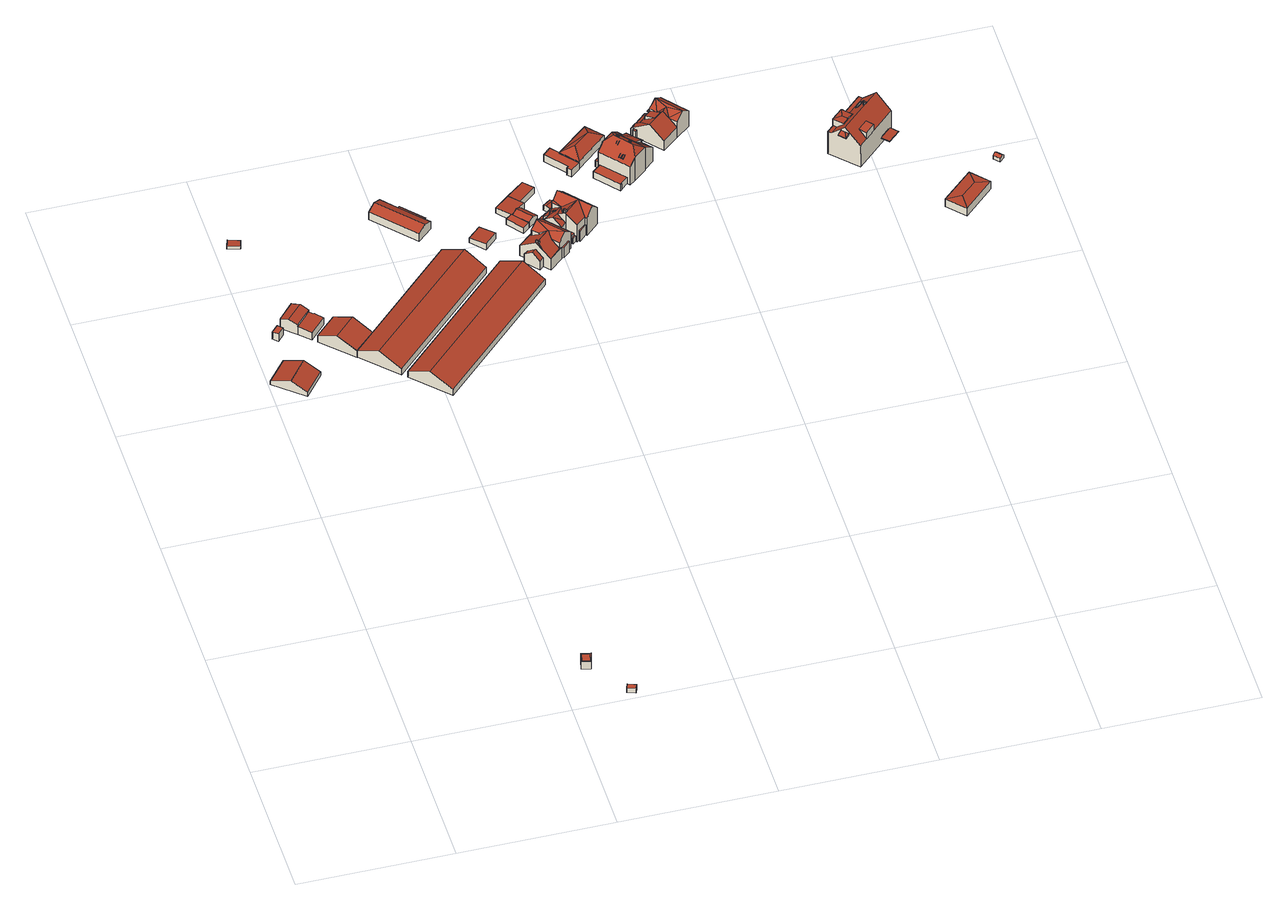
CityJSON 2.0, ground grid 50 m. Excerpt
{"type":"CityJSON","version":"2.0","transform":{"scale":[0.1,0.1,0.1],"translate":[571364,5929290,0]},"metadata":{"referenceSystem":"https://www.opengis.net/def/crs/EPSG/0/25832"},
"CityObjects":{
"building1":{"type":"Building","attributes":{"Grundfläche 2D":"117.778344","Grundhöhe NN":"0.999"},"geometry":[{"type":"Solid","lod":"3","boundaries":[[[[0,1,2,3]],[[4,1,0,5]],[[3,2,6,7]],[[5,0,3,7,8]],[[4,5,8,9]],[[6,2,1,4,9]],[[8,7,6,9]]]],"semantics":{"surfaces":[{"type":"RoofSurface"},{"type":"WallSurface"},{"type":"GroundSurface"}],"values":[[0,0,1,1,1,1,2]]}}]},
"building2":{"type":"Building","attributes":{"Grundfläche 2D":"6.299307","Grundhöhe NN":"1.045"},"geometry":[{"type":"Solid","lod":"3","boundaries":[[[[10,11,12,13]],[[14,15,13,12]],[[15,16,10,13]],[[16,17,11,10]],[[17,14,12,11]],[[17,16,15,14]]]],"semantics":{"surfaces":[{"type":"RoofSurface"},{"type":"WallSurface"},{"type":"GroundSurface"}],"values":[[0,1,1,1,1,2]]}}]},
"building3":{"type":"Building","attributes":{"Grundfläche 2D":"11.068476","Grundhöhe NN":"0.503"},"children":["building3-1","building3-2"],"geometry":[{"type":"Solid","lod":"3","boundaries":[[[[18,19,20,21]],[[22,23,21,20]],[[23,24,18,21]],[[24,25,19,18]],[[25,22,20,19]],[[25,24,23,22]]]],"semantics":{"surfaces":[{"type":"RoofSurface"},{"type":"WallSurface"},{"type":"GroundSurface"}],"values":[[0,1,1,1,1,2]]}}]},
"building3-1":{"type":"BuildingInstallation","parents":["building3"],"geometry":[{"type":"MultiSurface","lod":"3","boundaries":[[[26,27,28,29,30,31]],[[32,33,26,31]],[[27,26,33,34]],[[18,19,29,28]],[[19,20,30,29]]],"semantics":{"surfaces":[{"type":"RoofSurface"},{"type":"WallSurface"}],"values":[0,1,1,1,1]}}]},
"building3-2":{"type":"BuildingInstallation","parents":["building3"],"geometry":[{"type":"MultiSurface","lod":"3","boundaries":[[[27,35,31,30,36,28]],[[21,18,28,36]],[[20,21,36,30]],[[34,37,35,27]],[[31,35,37,32]]],"semantics":{"surfaces":[{"type":"RoofSurface"},{"type":"WallSurface"}],"values":[0,1,1,1,1]}}]},
"building4":{"type":"Building","attributes":{"Grundfläche 2D":"4.949507","Grundhöhe NN":"2.234"},"geometry":[{"type":"Solid","lod":"3","boundaries":[[[[38,39,40,41]],[[42,43,41,40]],[[43,44,38,41]],[[44,45,39,38]],[[45,42,40,39]],[[45,44,43,42]]]],"semantics":{"surfaces":[{"type":"RoofSurface"},{"type":"WallSurface"},{"type":"GroundSurface"}],"values":[[0,1,1,1,1,2]]}}]},
"building5":{"type":"Building","attributes":{"Grundfläche 2D":"80.377667","Grundhöhe NN":"0.875"},"geometry":[{"type":"Solid","lod":"3","boundaries":[[[[46,47,48,49,50]],[[51,46,50,52]],[[53,54,55,56,57,58]],[[52,50,49,59,60]],[[51,52,60,61]],[[46,51,61,62,58,47]],[[48,47,58,57,63,59,49]],[[53,58,62,64]],[[54,53,64,65]],[[55,54,65,66]],[[56,55,66,67]],[[57,56,67,63]],[[66,65,64,62,61,60,59,63,67]]]],"semantics":{"surfaces":[{"type":"RoofSurface"},{"type":"WallSurface"},{"type":"GroundSurface"}],"values":[[0,0,0,1,1,1,1,1,1,1,1,1,2]]}}]},
"building6":{"type":"Building","attributes":{"Grundfläche 2D":"10.693718","Grundhöhe NN":"1.411"},"geometry":[{"type":"Solid","lod":"3","boundaries":[[[[68,69,70,71]],[[69,68,72,73]],[[70,69,73,74]],[[71,70,74,75]],[[68,71,75,72]],[[73,72,75,74]]]],"semantics":{"surfaces":[{"type":"RoofSurface"},{"type":"WallSurface"},{"type":"GroundSurface"}],"values":[[0,1,1,1,1,2]]}}]},
"building7":{"type":"Building","attributes":{"Grundfläche 2D":"903.735407","Grundhöhe NN":"1.035"},"geometry":[{"type":"Solid","lod":"3","boundaries":[[[[76,77,78,79]],[[80,76,79,81]],[[77,76,82]],[[83,84,85,86]],[[87,88,83,86,89]],[[79,78,87,90,91,81]],[[80,81,91,92]],[[82,76,80,92,93]],[[77,88,87,78]],[[82,93,94,88,77]],[[89,86,85,95,96]],[[89,96,90,87]],[[84,83,88,94,97]],[[85,84,97,95]],[[92,91,90,96,95,97,94,93]]]],"semantics":{"surfaces":[{"type":"RoofSurface"},{"type":"WallSurface"},{"type":"GroundSurface"}],"values":[[0,0,0,0,0,1,1,1,1,1,1,1,1,1,2]]}}]},
"building8":{"type":"Building","attributes":{"Grundfläche 2D":"860.812148","Grundhöhe NN":"1.082"},"geometry":[{"type":"Solid","lod":"3","boundaries":[[[[98,99,100,101]],[[102,99,98,103]],[[101,100,104,105]],[[103,98,101,105,106]],[[102,103,106,107]],[[104,100,99,102,107]],[[106,105,104,107]]]],"semantics":{"surfaces":[{"type":"RoofSurface"},{"type":"WallSurface"},{"type":"GroundSurface"}],"values":[[0,0,1,1,1,1,2]]}}]},
"building9":{"type":"Building","attributes":{"Grundfläche 2D":"112.225032","Grundhöhe NN":"1.231"},"children":["building9-1"],"geometry":[{"type":"Solid","lod":"3","boundaries":[[[[108,109,110,111,112]],[[110,113,114,111]],[[109,108,112,115,116]],[[113,110,109,116,117]],[[114,113,117,118]],[[115,112,111,114,118]],[[116,115,118,117]]]],"semantics":{"surfaces":[{"type":"RoofSurface"},{"type":"WallSurface"},{"type":"GroundSurface"}],"values":[[0,0,1,1,1,1,2]]}}]},
"building9-1":{"type":"BuildingInstallation","parents":["building9"],"geometry":[{"type":"MultiSurface","lod":"3","boundaries":[[[119,120,121,122]],[[123,124,122,121]],[[124,125,119,122]],[[125,126,120,119]],[[126,123,121,120]],[[126,125,124,123]]],"semantics":{"surfaces":[{"type":"RoofSurface"},{"type":"WallSurface"},{"type":"OuterCeilingSurface"}],"values":[0,1,1,1,1,2]}}]},
"building10":{"type":"Building","attributes":{"Grundfläche 2D":"33.117115","Grundhöhe NN":"1.307"},"geometry":[{"type":"Solid","lod":"3","boundaries":[[[[127,128,129,130]],[[131,132,130,129]],[[132,133,127,130]],[[133,134,128,127]],[[134,131,129,128]],[[134,133,132,131]]]],"semantics":{"surfaces":[{"type":"RoofSurface"},{"type":"WallSurface"},{"type":"GroundSurface"}],"values":[[0,1,1,1,1,2]]}}]},
"building11":{"type":"Building","attributes":{"Grundfläche 2D":"16.690634","Grundhöhe NN":"1.400"},"geometry":[{"type":"Solid","lod":"3","boundaries":[[[[135,136,137,138,139,140,141]],[[142,137,136,135,143,144]],[[138,137,142,145]],[[139,138,145,146]],[[143,135,141,140,139,146,147]],[[147,146,145,142,144,143]]]],"semantics":{"surfaces":[{"type":"RoofSurface"},{"type":"WallSurface"},{"type":"GroundSurface"}],"values":[[0,1,1,1,1,2]]}}]},
"building12":{"type":"Building","attributes":{"Grundfläche 2D":"129.223918","Grundhöhe NN":"1.326"},"children":["building12-1"],"geometry":[{"type":"Solid","lod":"3","boundaries":[[[[148,149,150,151]],[[150,152,151]],[[148,153,154,155,156,149]],[[157,155,154]],[[155,157,156]],[[158,159,157,154,160,161,162,163,164,165,166]],[[156,157,159,158]],[[167,168,169,170,171,172]],[[173,174,175,170,169]],[[176,177,178,154,179,180]],[[181,182,183,184,178]],[[184,154,178]],[[154,184,185,186,187]],[[188,189,190,191,192]],[[175,174,193,194]],[[171,170,175,194,195]],[[172,171,195,196]],[[197,190,189,188,198,199,182,181,178,177,176,180,148,151,200]],[[183,182,199,201]],[[202,162,161,186,185,184,183,201,203]],[[186,161,160,187]],[[160,154,187]],[[179,153,148,180]],[[153,179,154]],[[163,162,202,204]],[[164,163,204,205]],[[173,169,168,167,172,196,206,149,156,158,166,165,164,205,193,174]],[[152,150,149,206,207]],[[151,152,207,200]],[[191,190,197,208]],[[192,191,208,209]],[[188,192,209,198]],[[193,205,204,202,203,201,199,198,209,208,197,200,207,206,196,195,194]]]],"semantics":{"surfaces":[{"type":"RoofSurface"},{"type":"WallSurface"},{"type":"GroundSurface"}],"values":[[0,0,0,0,0,0,0,0,0,0,0,0,0,0,1,1,1,1,1,1,1,1,1,1,1,1,1,1,1,1,1,1,2]]}}]},
"building12-1":{"type":"BuildingInstallation","parents":["building12"],"geometry":[{"type":"MultiSurface","lod":"3","boundaries":[[[210,211,212,213,214,215]],[[211,210,216,217]],[[159,218,213,212,211,217]],[[219,214,213,218]],[[216,210,215,214,219,155]]],"semantics":{"surfaces":[{"type":"RoofSurface"},{"type":"WallSurface"}],"values":[0,1,1,1,1]}}]},
"building13":{"type":"Building","attributes":{"Grundfläche 2D":"61.017453","Grundhöhe NN":"1.088"},"geometry":[{"type":"Solid","lod":"3","boundaries":[[[[220,221,222,223,224]],[[225,220,224,226,227]],[[228,229,230,231,223,232,233,234]],[[235,226,231,230,236]],[[231,226,224,223]],[[225,227,237,238]],[[221,220,225,238,239]],[[222,221,239,240]],[[234,233,232,241,242]],[[228,234,242,243]],[[229,228,243,244]],[[230,229,244,245]],[[236,230,245,246]],[[226,235,236,246,237,227]],[[232,223,222,240,241]],[[237,246,245,244,243,242,241,240,239,238]]]],"semantics":{"surfaces":[{"type":"RoofSurface"},{"type":"WallSurface"},{"type":"GroundSurface"}],"values":[[0,0,0,0,1,1,1,1,1,1,1,1,1,1,1,2]]}}]},
"building14":{"type":"Building","attributes":{"Grundfläche 2D":"31.913440","Grundhöhe NN":"1.021"},"geometry":[{"type":"Solid","lod":"3","boundaries":[[[[247,234,233,248]],[[249,250,248,233]],[[250,251,247,248]],[[251,252,234,247]],[[252,249,233,234]],[[252,251,250,249]]]],"semantics":{"surfaces":[{"type":"RoofSurface"},{"type":"WallSurface"},{"type":"GroundSurface"}],"values":[[0,1,1,1,1,2]]}}]},
"building15":{"type":"Building","attributes":{"Grundfläche 2D":"7.377897","Grundhöhe NN":"1.169"},"geometry":[{"type":"Solid","lod":"3","boundaries":[[[[253,254,255,256]],[[257,254,253,258]],[[256,255,259,260]],[[258,253,256,260,261]],[[257,258,261,262]],[[259,255,254,257,262]],[[260,259,262,261]]]],"semantics":{"surfaces":[{"type":"RoofSurface"},{"type":"WallSurface"},{"type":"GroundSurface"}],"values":[[0,0,1,1,1,1,2]]}}]},
"building16":{"type":"Building","attributes":{"Grundfläche 2D":"139.266769","Grundhöhe NN":"1.281"},"children":["building16-1","building16-2","building16-3"],"geometry":[{"type":"Solid","lod":"3","boundaries":[[[[263,264,265,266,267,268,269]],[[264,270,271,265]],[[272,273,274,275]],[[275,274,276]],[[273,277,278,279]],[[279,274,273]],[[280,281,282,279,283,284,285]],[[282,281,280,274,279]],[[286,284,287,288,289]],[[284,286,285]],[[290,265,280,291,292]],[[291,266,265,290,292]],[[285,291,280]],[[293,294,280]],[[295,296,297,265,271]],[[265,297,293,280]],[[298,299,300,301]],[[302,303,304,305,306]],[[307,308,309,310]],[[266,291,285,286,289]],[[274,280,294]],[[293,276,274,294]],[[299,264,263,269,311,312,300]],[[313,270,264,299,298,314]],[[295,271,270,313,315]],[[296,295,315,316]],[[276,293,297,296,316,317]],[[275,276,317,318]],[[277,273,272,275,318,319,278]],[[279,278,319,320]],[[283,279,320,321]],[[287,284,283,321,322]],[[303,289,288,287,322,323,304]],[[310,324,311,269,268,267,266,289,303,302,307]],[[301,300,312,325]],[[298,301,325,314]],[[305,304,323,326]],[[307,302,306,305,326,327,308]],[[309,308,327,328]],[[310,309,328,324]],[[323,322,321,320,319,318,317,316,315,313,314,325,312,311,324,328,327,326]]]],"semantics":{"surfaces":[{"type":"RoofSurface"},{"type":"WallSurface"},{"type":"GroundSurface"}],"values":[[0,0,0,0,0,0,0,0,0,0,0,0,0,0,0,0,0,0,0,1,1,1,1,1,1,1,1,1,1,1,1,1,1,1,1,1,1,1,1,1,2]]}}]},
"building16-1":{"type":"BuildingInstallation","parents":["building16"],"geometry":[{"type":"MultiSurface","lod":"3","boundaries":[[[329,330,331]],[[332,333,329,331]],[[332,331,281,334]],[[331,330,335,281]],[[333,332,334,336]],[[335,330,329,333,336,282]]],"semantics":{"surfaces":[{"type":"RoofSurface"},{"type":"WallSurface"}],"values":[0,0,1,1,1,1]}}]},
"building16-2":{"type":"BuildingInstallation","parents":["building16"],"geometry":[{"type":"MultiSurface","lod":"3","boundaries":[[[337,338,339,340,341,342]],[[343,344,340,339]],[[345,342,341,340,344,292]],[[345,346,337,342]],[[346,290,343,339,338,337]]],"semantics":{"surfaces":[{"type":"RoofSurface"},{"type":"WallSurface"}],"values":[0,1,1,1,1]}}]},
"building16-3":{"type":"BuildingInstallation","parents":["building16"],"geometry":[{"type":"MultiSurface","lod":"3","boundaries":[[[347,348,349,350]],[[351,352,350,349]],[[352,353,347,350]],[[353,354,348,347]],[[354,351,349,348]],[[354,353,352,351]]],"semantics":{"surfaces":[{"type":"RoofSurface"},{"type":"WallSurface"},{"type":"OuterCeilingSurface"}],"values":[0,1,1,1,1,2]}}]},
"building17":{"type":"Building","attributes":{"Grundfläche 2D":"35.670346","Grundhöhe NN":"1.188"},"geometry":[{"type":"Solid","lod":"3","boundaries":[[[[355,356,357,358,359,360,361,362]],[[363,364,358,357]],[[364,365,359,358]],[[365,366,360,359]],[[366,367,361,360]],[[367,368,362,361]],[[368,369,355,362]],[[369,370,356,355]],[[370,363,357,356]],[[363,370,369,368,367,366,365,364]]]],"semantics":{"surfaces":[{"type":"RoofSurface"},{"type":"WallSurface"},{"type":"GroundSurface"}],"values":[[0,1,1,1,1,1,1,1,1,2]]}}]},
"building18":{"type":"Building","attributes":{"Grundfläche 2D":"96.281633","Grundhöhe NN":"1.365"},"geometry":[{"type":"Solid","lod":"3","boundaries":[[[[371,372,373]],[[371,374,375,372]],[[374,371,373,376]],[[374,376,377]],[[374,377,375]],[[373,372,378,379]],[[376,373,379,380]],[[377,376,380,381]],[[372,375,377,381,378]],[[379,378,381,380]]]],"semantics":{"surfaces":[{"type":"RoofSurface"},{"type":"WallSurface"},{"type":"GroundSurface"}],"values":[[0,0,0,0,0,1,1,1,1,2]]}}]},
"building19":{"type":"Building","attributes":{"Grundfläche 2D":"35.184940","Grundhöhe NN":"1.347"},"geometry":[{"type":"Solid","lod":"3","boundaries":[[[[382,383,384,385,386,387]],[[388,389,386,385]],[[389,390,387,386]],[[390,391,382,387]],[[391,392,383,382]],[[392,393,384,383]],[[393,388,385,384]],[[391,390,389,388,393,392]]]],"semantics":{"surfaces":[{"type":"RoofSurface"},{"type":"WallSurface"},{"type":"GroundSurface"}],"values":[[0,1,1,1,1,1,1,2]]}}]},
"building20":{"type":"Building","attributes":{"Grundfläche 2D":"141.469709","Grundhöhe NN":"1.373"},"children":["building20-1","building20-2","building20-3","building20-4","building20-5","building20-6"],"geometry":[{"type":"Solid","lod":"3","boundaries":[[[[394,395,396]],[[397,396,398,399,400,401,402,403]],[[396,395,398]],[[394,404,395]],[[405,406,407,395,408]],[[406,409,410,407]],[[398,407,411]],[[407,412,411]],[[398,395,407]],[[413,400,399]],[[414,415,403,402,401,400,413,416,417,418,419]],[[397,403,415]],[[420,421,422,423,424,425]],[[407,410,412]],[[404,408,395]],[[394,396,426,427]],[[428,429,409,406,405,408,404,394,427,430]],[[412,410,409,429,431]],[[411,412,431,432]],[[398,411,432,433]],[[399,398,433,434]],[[424,413,399,434,435,425]],[[413,424,423,416]],[[436,417,416,423,422,437]],[[419,418,417,436,438]],[[414,419,438,439]],[[415,414,439,440]],[[397,415,440,441]],[[396,397,441,426]],[[420,425,435,442]],[[421,420,442,443]],[[422,421,443,437]],[[435,434,433,432,431,429,428,430,427,426,441,440,439,438,436,437,443,442]]]],"semantics":{"surfaces":[{"type":"RoofSurface"},{"type":"WallSurface"},{"type":"GroundSurface"}],"values":[[0,0,0,0,0,0,0,0,0,0,0,0,0,1,1,1,1,1,1,1,1,1,1,1,1,1,1,1,1,1,1,1,2]]}}]},
"building20-1":{"type":"BuildingInstallation","parents":["building20"],"geometry":[{"type":"MultiSurface","lod":"3","boundaries":[[[444,445,446,447]],[[445,444,448,449]],[[447,446,450,451]],[[444,447,451,448]],[[446,445,449,450]]],"semantics":{"surfaces":[{"type":"RoofSurface"},{"type":"WallSurface"}],"values":[0,1,1,1,1]}}]},
"building20-2":{"type":"BuildingInstallation","parents":["building20"],"geometry":[{"type":"MultiSurface","lod":"3","boundaries":[[[452,453,454,455,456]],[[457,458,454,453]],[[458,459,455,454]],[[460,456,455,459]],[[460,461,457,453,452,456]]],"semantics":{"surfaces":[{"type":"RoofSurface"},{"type":"WallSurface"}],"values":[0,1,1,1,1]}}]},
"building20-3":{"type":"BuildingInstallation","parents":["building20"],"geometry":[{"type":"MultiSurface","lod":"3","boundaries":[[[462,463,464,465]],[[466,467,465,464]],[[462,465,467,468]],[[468,469,463,462]],[[464,463,469,466]]],"semantics":{"surfaces":[{"type":"RoofSurface"},{"type":"WallSurface"}],"values":[0,1,1,1,1]}}]},
"building20-4":{"type":"BuildingInstallation","parents":["building20"],"geometry":[{"type":"MultiSurface","lod":"3","boundaries":[[[470,471,472,473]],[[473,472,474,475]],[[470,473,475,476]],[[471,470,476,477]],[[472,471,477,474]]],"semantics":{"surfaces":[{"type":"RoofSurface"},{"type":"WallSurface"}],"values":[0,1,1,1,1]}}]},
"building20-5":{"type":"BuildingInstallation","parents":["building20"],"geometry":[{"type":"MultiSurface","lod":"3","boundaries":[[[478,479,480,481,482,483]],[[484,485,481,480]],[[485,486,483,482,481]],[[486,487,478,483]],[[487,488,484,480,479,478]]],"semantics":{"surfaces":[{"type":"RoofSurface"},{"type":"WallSurface"}],"values":[0,1,1,1,1]}}]},
"building20-6":{"type":"BuildingInstallation","parents":["building20"],"geometry":[{"type":"MultiSurface","lod":"3","boundaries":[[[489,490,491]],[[492,491,493]],[[489,491,492]],[[491,490,494,495,493]],[[492,493,495,496]],[[489,492,496,497]],[[490,489,497,494]],[[495,494,497,496]]],"semantics":{"surfaces":[{"type":"RoofSurface"},{"type":"WallSurface"},{"type":"OuterCeilingSurface"}],"values":[0,0,0,1,1,1,1,2]}}]},
"building21":{"type":"Building","attributes":{"Grundfläche 2D":"136.327219","Grundhöhe NN":"1.321"},"children":["building21-1","building21-2"],"geometry":[{"type":"Solid","lod":"3","boundaries":[[[[498,499,500,501]],[[502,503,504,505]],[[506,507,503]],[[507,504,503]],[[505,508,509,510,511]],[[512,513,514,515,516,502,505,511],[517,518,500,499]],[[519,512,520,521,522,523]],[[511,524,512]],[[512,524,520]],[[510,524,511]],[[525,526,527,510]],[[527,524,510]],[[527,528,529,520]],[[520,524,527]],[[530,531,532,533]],[[498,517,499]],[[501,500,518]],[[498,501,518,517]],[[515,514,534,535,536,537]],[[538,502,516,515,537,536,535,539,540]],[[506,503,502,538,540,539,541,542]],[[507,506,542,543]],[[532,544,545,508,505,504,507,543,546,533]],[[509,508,545,547]],[[523,513,512,519]],[[509,547,548,526,525,510]],[[528,527,526,548,549]],[[529,528,549,550]],[[514,513,523,522,521,520,529,550,534]],[[530,533,546,551]],[[531,530,551,552]],[[532,531,552,544]],[[539,535,534,550,549,548,547,545,544,552,551,546,543,542,541]]]],"semantics":{"surfaces":[{"type":"RoofSurface"},{"type":"WallSurface"},{"type":"GroundSurface"}],"values":[[0,0,0,0,0,0,0,0,0,0,0,0,0,0,0,1,1,1,1,1,1,1,1,1,1,1,1,1,1,1,1,1,2]]}}]},
"building21-1":{"type":"BuildingInstallation","parents":["building21"],"geometry":[{"type":"MultiSurface","lod":"3","boundaries":[[[553,554,555,538,556,537,557]],[[558,557,537,556,538,540,536]],[[559,554,553,557,558,560]],[[555,554,559,561]],[[555,561,540,538]],[[560,558,536,540,561,559]]],"semantics":{"surfaces":[{"type":"RoofSurface"},{"type":"WallSurface"},{"type":"OuterCeilingSurface"}],"values":[0,1,1,1,1,2]}}]},
"building21-2":{"type":"BuildingInstallation","parents":["building21"],"geometry":[{"type":"MultiSurface","lod":"3","boundaries":[[[562,563,564,565]],[[564,566,567,565]],[[568,562,565,567]],[[569,563,562,568]],[[563,569,566,564]],[[566,569,568,567]]],"semantics":{"surfaces":[{"type":"RoofSurface"},{"type":"WallSurface"},{"type":"OuterCeilingSurface"}],"values":[0,1,1,1,1,2]}}]},
"building22":{"type":"Building","attributes":{"Grundfläche 2D":"202.063288","Grundhöhe NN":"1.211"},"children":["building22-1","building22-2","building22-3","building22-4"],"geometry":[{"type":"MultiSurface","lod":"3","boundaries":[[[570,571,572,573,574,575]],[[575,574,576]],[[577,578,579,580,576,574,573]],[[581,582,583,584,585]],[[586,587,588,589]],[[590,591,592,593,594,595]],[[596,597,598,588,587,599,600,601,602,591,590,603],[604,605,606,607]],[[584,608,609,610,611,602,601,600,599,612,613,581,585]],[[570,575,614,589,588,598,597,572,571]],[[573,572,597,596,603,578,577]],[[595,615,576,580,579,578,603,590]],[[615,614,575,576]],[[583,608,584]],[[581,613,582]],[[583,582,613,608]],[[615,595,616,617]],[[614,615,617,618]],[[589,614,618,619]],[[586,589,619,620]],[[621,612,599,587,586,620]],[[610,609,608,613,612,621,622,611]],[[623,593,592,591,602,611,622,624]],[[595,594,593,623,625,616]],[[617,616,625,623,624,622,621,620,619,618]]],"semantics":{"surfaces":[{"type":"RoofSurface"},{"type":"WallSurface"},{"type":"GroundSurface"}],"values":[0,0,0,0,0,0,0,0,1,1,1,1,1,1,1,1,1,1,1,1,1,1,1,2]}}]},
"building22-1":{"type":"BuildingInstallation","parents":["building22"],"geometry":[{"type":"MultiSurface","lod":"3","boundaries":[[[626,627,628,629]],[[630,631,629,628]],[[631,632,626,629]],[[627,626,632,633]],[[628,627,633,630]]],"semantics":{"surfaces":[{"type":"RoofSurface"},{"type":"WallSurface"}],"values":[0,1,1,1,1]}}]},
"building22-2":{"type":"BuildingInstallation","parents":["building22"],"geometry":[{"type":"MultiSurface","lod":"3","boundaries":[[[634,635,636,637]],[[605,604,635,634]],[[604,607,636,635]],[[607,606,637,636]],[[606,605,634,637]]],"semantics":{"surfaces":[{"type":"RoofSurface"},{"type":"WallSurface"}],"values":[0,1,1,1,1]}}]},
"building22-3":{"type":"BuildingInstallation","parents":["building22"],"geometry":[{"type":"MultiSurface","lod":"3","boundaries":[[[638,639,640]],[[641,638,640,642]],[[640,639,643,644,642]],[[641,642,644,645]],[[638,641,645,646]],[[639,638,646,643]],[[644,643,646,645]]],"semantics":{"surfaces":[{"type":"RoofSurface"},{"type":"WallSurface"},{"type":"OuterCeilingSurface"}],"values":[0,0,1,1,1,1,2]}}]},
"building22-4":{"type":"BuildingInstallation","parents":["building22"],"geometry":[{"type":"MultiSurface","lod":"3","boundaries":[[[647,648,649,650]],[[651,652,650,649]],[[652,653,647,650]],[[653,654,648,647]],[[654,651,649,648]],[[654,653,652,651]]],"semantics":{"surfaces":[{"type":"RoofSurface"},{"type":"WallSurface"},{"type":"OuterCeilingSurface"}],"values":[0,1,1,1,1,2]}}]},
"building23":{"type":"Building","attributes":{"Grundfläche 2D":"21.790987","Grundhöhe NN":"1.285"},"geometry":[{"type":"Solid","lod":"3","boundaries":[[[[655,656,657,658,659,660]],[[661,662,659,658]],[[662,663,660,659]],[[663,664,655,660]],[[664,665,656,655]],[[665,666,657,656]],[[666,661,658,657]],[[661,666,665,664,663,662]]]],"semantics":{"surfaces":[{"type":"RoofSurface"},{"type":"WallSurface"},{"type":"GroundSurface"}],"values":[[0,1,1,1,1,1,1,2]]}}]},
"building24":{"type":"Building","attributes":{"Grundfläche 2D":"104.102217","Grundhöhe NN":"0.669"},"geometry":[{"type":"Solid","lod":"3","boundaries":[[[[667,668,669,670]],[[668,671,669]],[[667,670,672]],[[668,667,672,671]],[[673,674,670,669]],[[674,675,672,670]],[[675,676,671,672]],[[676,673,669,671]],[[676,675,674,673]]]],"semantics":{"surfaces":[{"type":"RoofSurface"},{"type":"WallSurface"},{"type":"GroundSurface"}],"values":[[0,0,0,0,1,1,1,1,2]]}}]},
"building25":{"type":"Building","attributes":{"Grundfläche 2D":"4.828359","Grundhöhe NN":"1.148"},"geometry":[{"type":"Solid","lod":"3","boundaries":[[[[677,678,679,680]],[[681,677,680,682]],[[682,680,679,683,684]],[[681,682,684,685]],[[678,677,681,685,686]],[[679,678,686,683]],[[684,683,686,685]]]],"semantics":{"surfaces":[{"type":"RoofSurface"},{"type":"WallSurface"},{"type":"GroundSurface"}],"values":[[0,0,1,1,1,1,2]]}}]}
},
"vertices":[
[57,1544,52],[117,1619,52],[66,1662,24],[5,1588,24],[160,1584,25],[99,1509,25],[66,1662,10],[5,1588,10],[99,1509,10],[160,1584,10],
[78,1760,40],[99,1782,40],[84,1796,40],[63,1774,40],[84,1796,10],[63,1774,10],[78,1760,10],[99,1782,10],
[580,198,35],[572,164,35],[602,157,35],[611,191,35],[602,157,5],[611,191,5],[580,198,5],[572,164,5],
[575,165,36],[581,196,36],[580,198,36],[572,164,36],[602,157,36],[601,159,36],[601,159,35],[575,165,35],[581,196,35],
[608,190,36],[611,191,36],[608,190,35],
[699,4,40],[705,20,40],[678,31,40],[672,14,40],[678,31,22],[672,14,22],[699,4,22],[705,20,22],
[119,1794,59],[141,1774,48],[190,1826,48],[191,1828,48],[170,1847,59],[98,1814,48],[148,1868,48],[177,1740,37],[228,1794,37],[204,1817,41],[202,1815,41],[190,1826,42],[141,1774,42],[191,1828,9],[148,1868,9],[98,1814,9],[141,1774,9],[190,1826,9],[177,1740,9],[228,1794,9],[204,1817,9],[202,1815,9],
[43,2205,27],[35,2180,27],[75,2169,24],[82,2194,24],[43,2205,14],[35,2180,14],[75,2169,14],[82,2194,14],
[238,1678,67],[287,1632,36],[352,1696,36],[304,1744,67],[190,1727,36],[257,1792,36],[286,1631,36],[340,1577,73],[394,1521,35],[755,1875,35],[702,1929,73],[352,1696,35],[287,1632,35],[647,1985,35],[352,1696,10],[257,1792,10],[190,1727,10],[286,1631,10],[287,1632,10],[755,1875,10],[647,1985,10],[394,1521,10],
[463,1451,73],[857,1835,73],[802,1891,35],[409,1507,35],[911,1778,35],[518,1395,35],[802,1891,11],[409,1507,11],[518,1395,11],[911,1778,11],
[566,2188,42],[524,2234,42],[501,2213,56],[622,2081,56],[645,2102,42],[478,2191,42],[598,2060,42],[645,2102,12],[524,2234,12],[478,2191,12],[598,2060,12],
[573,2194,38],[566,2188,40],[629,2119,40],[636,2125,38],[629,2119,36],[636,2125,36],[573,2194,36],[566,2188,36],
[740,2013,32],[780,1970,37],[821,2008,37],[781,2051,32],[821,2008,13],[781,2051,13],[740,2013,13],[780,1970,13],
[888,2073,37],[887,2073,37],[867,2057,37],[908,2007,36],[928,2024,36],[927,2026,36],[889,2072,37],[867,2057,14],[888,2073,14],[887,2073,14],[908,2007,14],[928,2024,14],[889,2072,14],
[980,1868,61],[945,1834,59],[982,1866,59],[986,1873,61],[988,1872,59],[962,1890,81],[959,1917,97],[917,1880,97],[926,1855,79],[916,1880,97],[909,1874,97],[913,1877,97],[931,1925,80],[914,1945,62],[920,1950,62],[915,1956,56],[871,1919,56],[906,1878,94],[908,1876,96],[913,1870,63],[909,1874,68],[908,1876,70],[895,1865,70],[913,1844,48],[926,1855,48],[906,1878,67],[889,1898,48],[876,1887,48],[986,1873,91],[987,1875,92],[1003,1888,107],[962,1890,86],[980,1868,85],[1013,1897,95],[1026,1908,81],[959,1984,81],[936,1964,107],[920,1950,91],[914,1945,85],[931,1925,85],[1018,1901,56],[1003,1888,56],[987,1875,56],[997,1875,56],[1017,1893,56],[889,1898,13],[876,1887,13],[913,1844,13],[926,1855,13],[987,1875,13],[1018,1901,13],[1026,1908,13],[986,1873,13],[959,1984,13],[920,1950,13],[936,1964,13],[915,1956,13],[871,1919,13],[945,1834,13],[988,1872,13],[997,1875,13],[1017,1893,13],
[913,1885,101],[909,1881,101],[913,1877,101],[917,1873,101],[920,1876,101],[917,1880,101],[913,1885,94],[909,1881,94],[917,1873,93],[920,1876,93],
[946,2041,43],[962,2053,32],[923,2100,32],[918,2095,36],[907,2087,43],[930,2029,32],[898,2079,36],[892,2075,32],[851,2117,32],[887,2073,36],[888,2073,36],[907,2087,36],[938,2111,35],[928,2122,35],[900,2156,32],[892,2075,36],[889,2072,36],[892,2075,11],[930,2029,11],[962,2053,11],[923,2100,11],[938,2111,11],[900,2156,11],[851,2117,11],[887,2073,11],[888,2073,11],[889,2072,11],
[957,2202,32],[985,2168,34],[928,2122,10],[985,2168,10],[957,2202,10],[900,2156,10],
[1023,2098,36],[1000,2081,36],[1008,2071,30],[1031,2088,30],[992,2091,30],[1016,2108,30],[1008,2071,12],[1031,2088,12],[1016,2108,12],[992,2091,12],
[1058,1934,83],[1082,1955,83],[1076,2005,112],[1024,1960,111],[1045,1937,91],[1048,1933,87],[1052,1929,83],[1088,1949,83],[1109,1968,112],[1002,2047,55],[998,2043,56],[1005,2043,59],[1006,2050,55],[1009,2046,59],[976,2023,56],[972,2020,56],[984,2006,70],[1027,2017,83],[1011,2013,78],[1004,2011,76],[969,1993,70],[989,1971,92],[1004,1983,92],[1018,1968,77],[1009,1947,70],[1012,1949,70],[1024,1960,70],[1025,1973,106],[1018,1968,105],[1021,1970,105],[1009,2046,89],[1005,2043,84],[1130,1987,83],[1048,2080,83],[1026,2061,112],[1085,1952,54],[1082,1955,54],[1058,1934,54],[1061,1930,54],[1045,1937,44],[1024,1960,44],[1012,1949,44],[1032,1925,44],[1034,1928,44],[1045,1937,36],[1034,1928,36],[1038,1924,36],[1048,1933,36],[1052,1929,13],[1058,1934,13],[1088,1949,13],[1085,1952,13],[1130,1987,13],[1048,2080,13],[1009,2046,13],[1006,2050,13],[972,2020,13],[984,2006,13],[969,1993,13],[1009,1947,13],[1012,1949,13],[1048,1933,13],[1061,1930,13],[1032,1925,13],[1034,1928,13],[1038,1924,13],
[1004,2011,77],[1006,2009,79],[1011,2013,79],[1005,2021,72],[999,2017,72],[1005,2021,71],[1006,2009,78],[999,2017,71],
[1030,1967,119],[1025,1973,119],[1024,1973,119],[1020,1970,119],[1021,1970,119],[1026,1963,119],[1024,1973,105],[1020,1970,105],[1026,1963,110],[1030,1967,111],
[998,2043,34],[989,2055,34],[965,2036,34],[976,2023,34],[965,2036,32],[976,2023,32],[998,2043,32],[989,2055,32],
[1141,2229,40],[1094,2284,40],[1097,2286,40],[1074,2313,40],[1049,2291,40],[1105,2222,40],[1100,2217,40],[1112,2205,40],[1097,2286,12],[1074,2313,12],[1049,2291,12],[1105,2222,12],[1100,2217,12],[1112,2205,12],[1141,2229,12],[1094,2284,12],
[1143,2278,66],[1094,2284,44],[1141,2229,44],[1195,2322,66],[1097,2286,44],[1244,2319,44],[1198,2371,44],[1094,2284,14],[1141,2229,14],[1244,2319,14],[1198,2371,14],
[1236,2107,39],[1239,2109,39],[1238,2111,39],[1263,2131,39],[1199,2205,39],[1172,2182,39],[1263,2131,13],[1199,2205,13],[1172,2182,13],[1236,2107,13],[1239,2109,13],[1238,2111,13],
[1361,2201,72],[1312,2214,97],[1329,2173,109],[1330,2171,109],[1254,2261,109],[1253,2262,109],[1248,2226,131],[1252,2221,131],[1282,2186,131],[1293,2172,131],[1334,2234,72],[1333,2235,81],[1316,2255,81],[1278,2254,96],[1334,2234,81],[1300,2273,81],[1286,2261,91],[1273,2277,89],[1286,2261,89],[1213,2228,109],[1289,2138,109],[1290,2137,109],[1214,2227,109],[1195,2210,89],[1263,2131,89],[1270,2122,89],[1212,2246,39],[1191,2227,39],[1201,2215,39],[1214,2227,39],[1213,2228,39],[1222,2235,39],[1329,2173,14],[1361,2201,14],[1333,2235,14],[1300,2273,14],[1334,2234,14],[1286,2261,14],[1273,2277,14],[1254,2261,14],[1253,2262,14],[1222,2235,14],[1195,2210,14],[1201,2215,14],[1270,2122,14],[1289,2138,14],[1290,2137,14],[1330,2171,14],[1212,2246,14],[1191,2227,14],
[1252,2157,97],[1256,2152,97],[1264,2159,105],[1260,2163,105],[1252,2157,96],[1256,2152,96],[1264,2159,104],[1260,2163,104],
[1289,2184,132],[1291,2185,132],[1286,2190,132],[1283,2188,132],[1288,2183,132],[1291,2185,126],[1286,2190,126],[1283,2188,129],[1288,2183,129],[1289,2184,127],
[1260,2215,132],[1262,2217,132],[1256,2224,132],[1254,2223,132],[1256,2224,127],[1254,2223,129],[1260,2215,129],[1262,2217,127],
[1254,2170,105],[1246,2164,97],[1251,2159,97],[1258,2165,105],[1251,2159,96],[1258,2165,104],[1254,2170,104],[1246,2164,96],
[1252,2196,118],[1258,2201,124],[1259,2202,125],[1254,2207,125],[1251,2205,122],[1248,2202,118],[1259,2202,124],[1254,2207,124],[1248,2202,117],[1252,2196,117],[1258,2201,123],
[1325,2263,69],[1316,2255,69],[1325,2244,73],[1343,2244,69],[1333,2235,69],[1316,2255,67],[1333,2235,67],[1343,2244,67],[1325,2263,67],
[1374,2334,76],[1397,2307,88],[1419,2325,88],[1396,2352,76],[1359,2333,55],[1348,2345,43],[1336,2322,50],[1374,2278,94],[1348,2346,42],[1329,2329,42],[1408,2238,54],[1460,2283,54],[1440,2306,77],[1426,2322,94],[1412,2339,77],[1395,2359,58],[1400,2363,58],[1397,2366,55],[1392,2362,55],[1374,2334,62],[1396,2352,62],[1399,2355,77],[1418,2378,99],[1403,2365,85],[1400,2363,82],[1395,2359,77],[1442,2337,94],[1460,2283,77],[1460,2282,77],[1483,2301,99],[1506,2320,77],[1441,2397,77],[1332,2318,45],[1339,2309,45],[1344,2313,45],[1336,2322,45],[1400,2363,13],[1397,2366,13],[1397,2366,39],[1397,2366,52],[1359,2333,52],[1359,2333,13],[1359,2333,39],[1348,2345,13],[1348,2346,13],[1329,2329,13],[1344,2313,13],[1408,2238,13],[1336,2322,13],[1460,2283,13],[1460,2282,13],[1506,2320,13],[1441,2397,13],[1332,2318,13],[1339,2309,13],
[1390,2375,44],[1387,2379,41],[1348,2345,41],[1392,2362,52],[1398,2367,52],[1398,2367,39],[1387,2379,39],[1390,2375,39],[1348,2345,39],
[1422,2402,53],[1393,2377,53],[1403,2365,53],[1432,2390,53],[1403,2365,51],[1432,2390,51],[1422,2402,51],[1393,2377,51],
[1898,2118,127],[1916,2099,127],[1923,2091,127],[1942,2109,129],[1927,2124,129],[1897,2120,127],[1933,2154,127],[1943,2110,129],[1960,2125,127],[1944,2142,127],[1935,2152,127],[1961,2059,126],[1980,2038,125],[2010,2067,125],[1992,2087,126],[1962,2060,126],[1876,2097,102],[1885,2088,103],[1907,2108,103],[1898,2118,102],[1944,2142,103],[2015,2208,103],[2007,2216,102],[2005,2218,102],[2001,2214,102],[1935,2152,102],[1943,2110,126],[1923,2091,126],[1916,2099,115],[1918,2053,150],[2004,2133,150],[2008,2137,150],[2047,2173,150],[1960,2125,126],[2009,2176,123],[1987,2156,123],[1981,2163,113],[2002,2183,113],[2010,2067,99],[2041,2095,99],[2077,2129,99],[2083,2135,99],[1954,2014,99],[1980,2038,99],[1897,2120,102],[1933,2154,102],[1935,2152,12],[1933,2154,12],[1897,2120,12],[1898,2118,12],[1876,2097,12],[1954,2014,12],[2083,2135,12],[2005,2218,12],[2007,2216,12],[2001,2214,12],
[2004,2134,154],[2007,2137,154],[2002,2143,154],[1998,2140,154],[2002,2143,142],[1998,2140,142],[2004,2134,149],[2007,2137,149],
[1987,2156,101],[2009,2176,101],[2002,2183,101],[1981,2163,101],
[1914,2031,126],[1927,2044,132],[1918,2053,132],[1895,2052,126],[1908,2064,132],[1927,2044,124],[1908,2064,124],[1895,2052,124],[1914,2031,124],
[2061,2074,35],[2098,2108,35],[2077,2129,37],[2041,2095,37],[2077,2129,33],[2041,2095,33],[2061,2074,33],[2098,2108,33],
[2046,2253,39],[2021,2279,39],[1977,2238,39],[2001,2214,39],[2005,2218,39],[2007,2216,39],[2001,2214,13],[2005,2218,13],[2007,2216,13],[2046,2253,13],[2021,2279,13],[1977,2238,13],
[2205,1783,43],[2255,1828,43],[2253,1879,39],[2154,1787,39],[2305,1823,39],[2206,1730,39],[2253,1879,7],[2154,1787,7],[2206,1730,7],[2305,1823,7],
[2370,1930,33],[2377,1937,25],[2360,1955,25],[2353,1948,33],[2363,1924,25],[2346,1942,25],[2360,1955,11],[2346,1942,11],[2363,1924,11],[2377,1937,11]
]}
